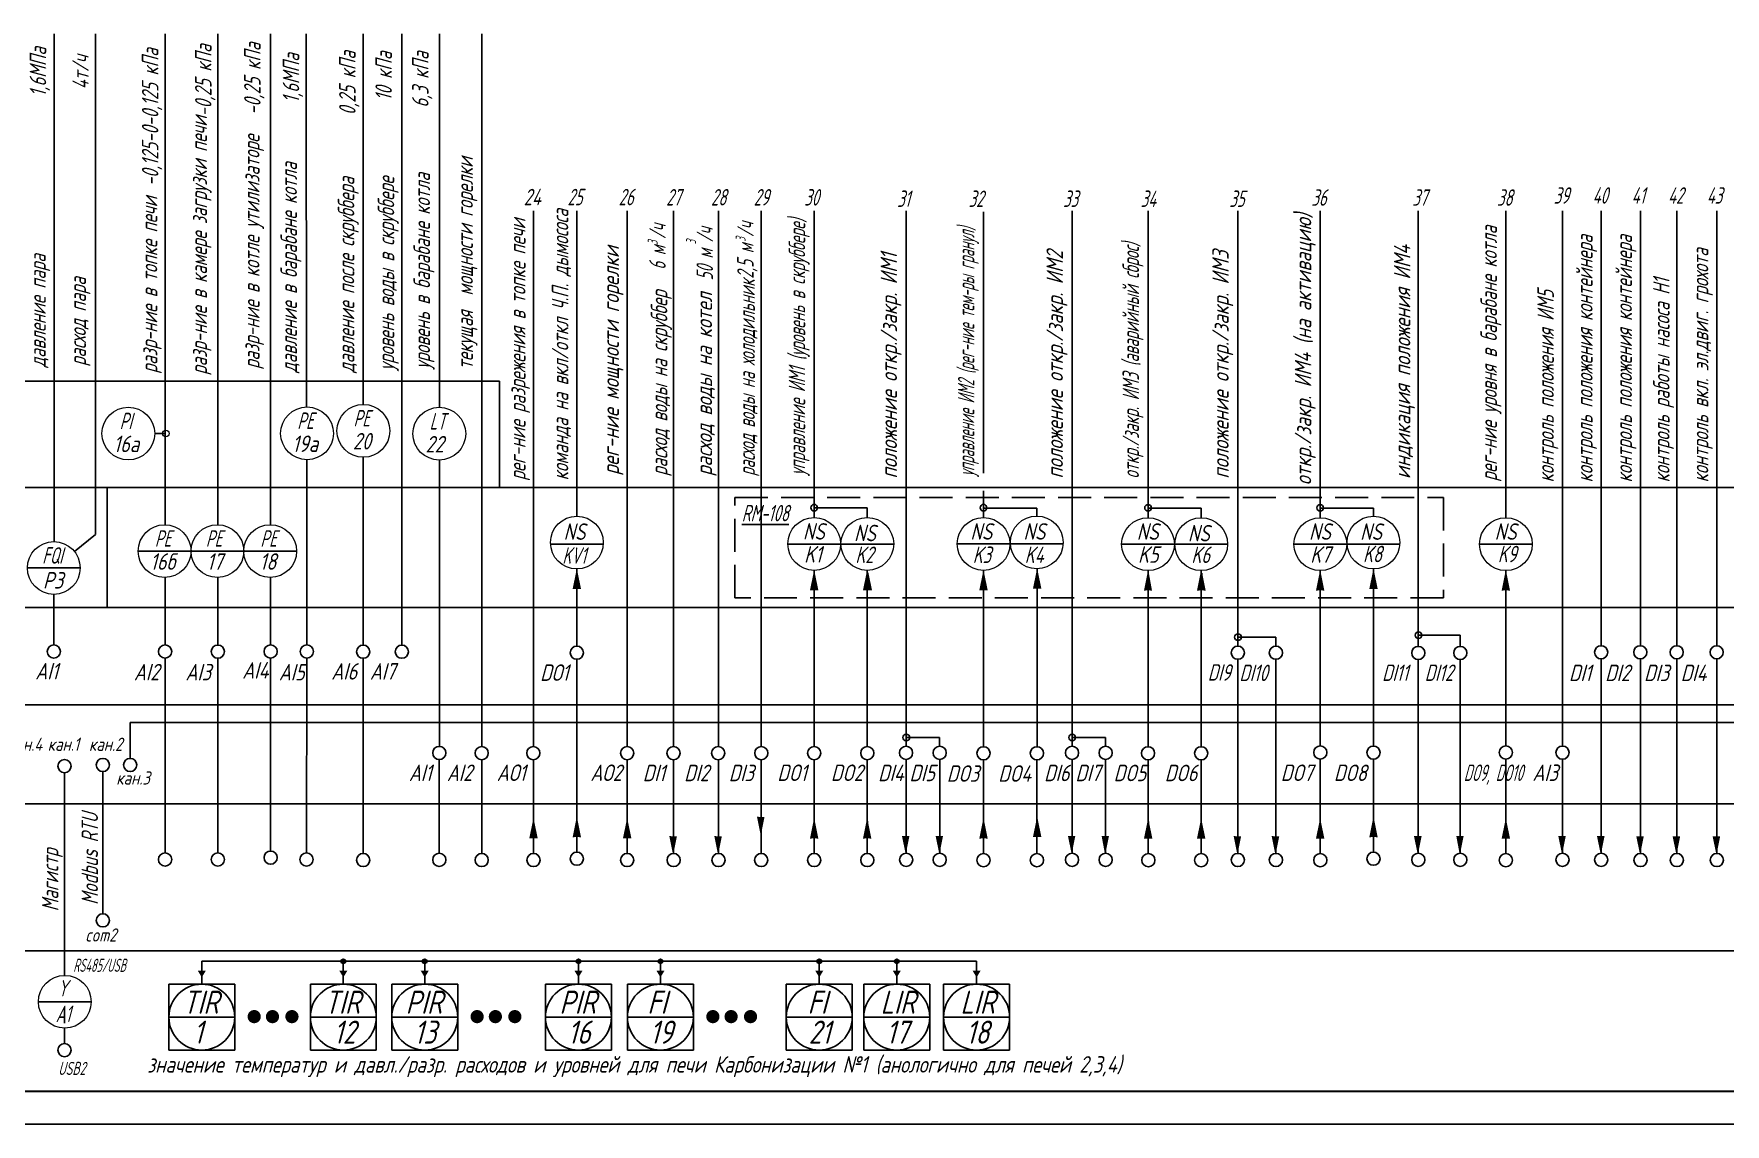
# Model space of a CAD drawing. Header units: millimetres. Extents: x 10 to 704, y -954 to -657.
# Drawn here: x 149.6 to 406, y -953.6 to -788.3 of the extents above; entities that cross this region are included whole.
import ezdxf

# ---------------------------------------------------------------- set-up
doc = ezdxf.new("R2010")
doc.units = ezdxf.units.MM
doc.linetypes.add('GOST2.303 4', pattern=[7, 5, -2, 0])
for name, color, linetype, lineweight in [('MAIN', 7, 'Continuous', 50), ('Основной', 7, 'Continuous', 50), ('Тонкая', 7, 'Continuous', 30), ('тонкие', 7, 'Continuous', 20)]:
    doc.layers.add(name, color=color, linetype=linetype, lineweight=lineweight)
doc.layers.add('АСУТП', color=7, linetype='Continuous')
doc.styles.add('GOST тип А', font='GOST_A.TTF', dxfattribs={"oblique": 15})
doc.styles.get("Standard").update_dxf_attribs({"font": 'GOST_A.TTF', "oblique": 15})
doc.styles.add('АСУТП', font='GOST_A.TTF', dxfattribs={"oblique": 15})

msp = doc.modelspace()

# ---------------------------------------------------------------- hatches: boundary and pattern name
at = {"layer": 'АСУТП'}
for points in [[(175.64, -930.36), (175.04, -931.36), (174.44, -930.36)], [(197.09, -930.36), (196.49, -931.36), (195.89, -930.36)], [(209.43, -930.36), (208.83, -931.36), (208.23, -930.36)], [(232.73, -930.36), (232.13, -931.36), (231.53, -930.36)], [(245.16, -930.36), (244.56, -931.36), (243.96, -930.36)], [(269.24, -930.36), (268.64, -931.36), (268.04, -930.36)], [(280.99, -930.36), (280.39, -931.36), (279.79, -930.36)], [(293.09, -930.36), (292.49, -931.36), (291.89, -930.36)]]:
    msp.add_hatch(color=0, dxfattribs=at).paths.add_polyline_path(points)

# ---------------------------------------------------------------- linework, layer by layer
at = {"lineweight": -3}
for p, q in [((158.93, -864.24), (158.93, -788.33)), ((246.56, -896.36), (246.56, -815.18)), ((253.36, -896.36), (253.36, -815.18)), ((259.84, -896.36), (259.84, -815.18)), ((293.54, -854.92), (293.54, -815.3)), ((155.73, -866.82), (158.93, -864.24)), ((246.56, -912.57), (246.56, -898.36)), ((253.36, -912.57), (253.36, -898.36)), ((259.84, -912.57), (259.84, -898.36))]:
    msp.add_line(p, q, dxfattribs=at)
for p, q in [((190.93, -844.89), (190.88, -788.33)), ((281.79, -896.32), (281.79, -815.18)), ((306.95, -896.32), (306.95, -815.18)), ((332.08, -881.14), (332.08, -815.18)), ((359.44, -881.18), (359.44, -815.18)), ((381.29, -815.18), (381.29, -896.29)), ((387.17, -815.18), (387.17, -881.08)), ((393.11, -815.18), (393.11, -881.08)), ((398.63, -815.18), (398.63, -881.08)), ((404.69, -815.18), (404.69, -881.08)), ((220.16, -840.98), (220.16, -857.12)), ((169.59, -848.92), (167.9, -848.92)), ((256.91, -862.73), (264.01, -862.73)), ((263.87, -865.68), (271.87, -865.68)), ((271.92, -865.68), (279.92, -865.68)), ((314.48, -865.71), (322.47, -865.71)), ((322.53, -865.71), (330.53, -865.71)), ((340.59, -865.71), (348.59, -865.71)), ((368.72, -865.71), (376.72, -865.71)), ((165.4, -866.74), (173.4, -866.74)), ((173.4, -866.74), (181.4, -866.74)), ((181.4, -866.74), (189.4, -866.74)), ((148.6, -869.3), (156.6, -869.3)), ((152.6, -873.3), (152.6, -879.04)), ((152.6, -880.97), (152.6, -879.04)), ((152.6, -879.04), (152.6, -879.04)), ((332.08, -879.78), (337.83, -879.78)), ((337.83, -879.78), (337.83, -881.14)), ((359.44, -879.49), (365.78, -879.49)), ((365.78, -879.49), (365.78, -881.18)), ((169.47, -882.97), (169.47, -912.48)), ((177.47, -882.98), (177.47, -912.48)), ((185.47, -882.96), (185.47, -912.21)), ((190.95, -882.95), (190.9, -912.48)), ((199.51, -882.99), (199.5, -912.57)), ((332.08, -883.14), (332.08, -912.56)), ((337.86, -883.14), (337.86, -912.56)), ((359.44, -883.18), (359.44, -912.53)), ((365.81, -883.18), (365.81, -912.53)), ((387.17, -883.08), (387.17, -912.53)), ((393.11, -883.08), (393.11, -912.57)), ((398.63, -883.08), (398.63, -912.53)), ((404.69, -883.08), (404.69, -912.57)), ((164.18, -898.16), (164.18, -892.74)), ((477.2, -892.74), (164.18, -892.74)), ((231.89, -895.87), (231.89, -912.37)), ((281.8, -895), (286.86, -895)), ((286.86, -895), (286.86, -896.32)), ((306.95, -895), (312.02, -895)), ((312.02, -895), (312.02, -896.32)), ((211.04, -898.34), (211.04, -912.55)), ((217.47, -898.36), (217.47, -912.57)), ((225.32, -898.36), (225.32, -912.57)), ((239.51, -898.36), (239.51, -912.57)), ((267.87, -898.36), (267.87, -912.57)), ((275.92, -898.36), (275.92, -912.57)), ((281.79, -898.32), (281.79, -912.53)), ((286.89, -898.32), (286.89, -912.53)), ((293.53, -898.39), (293.53, -912.6)), ((301.63, -898.39), (301.63, -912.6)), ((306.95, -898.32), (306.95, -912.53)), ((312.05, -898.32), (312.05, -912.53)), ((318.47, -898.39), (318.47, -912.6)), ((326.53, -898.39), (326.53, -912.6)), ((344.59, -898.28), (344.59, -912.6)), ((352.64, -898.29), (352.64, -912.37)), ((372.72, -898.28), (372.72, -912.6)), ((381.29, -898.29), (381.29, -912.53)), ((154.22, -900.33), (154.22, -931.05)), ((160.04, -900.16), (160.04, -921.72)), ((150.27, -935.05), (158.27, -935.05)), ((154.27, -935.05), (151.35, -935.05)), ((154.22, -935.98), (154.22, -938.31)), ((154.22, -939.05), (154.22, -941.38)), ((704.21, -953.61), (9.92, -953.61))]:
    msp.add_line(p, q)
at = {"linetype": 'GOST2.303 4'}
for p, q in [((255.84, -858.6), (363.26, -858.6)), ((255.84, -873.83), (255.84, -858.6)), ((363.26, -858.6), (363.26, -873.83)), ((363.26, -873.83), (255.84, -873.83))]:
    msp.add_line(p, q, dxfattribs=at)
at = {"color": 0, "linetype": 'Continuous'}
for p, q in [((293.54, -861.66), (293.54, -857.6)), ((227.89, -865.69), (235.88, -865.69)), ((289.61, -865.66), (297.61, -865.66)), ((297.61, -865.66), (305.59, -865.66)), ((348.65, -865.69), (356.64, -865.69)), ((231.88, -869.97), (231.38, -872.47)), ((232.38, -872.47), (231.88, -869.97)), ((231.89, -871.99), (231.89, -869.85)), ((267.86, -870.17), (267.36, -872.67)), ((268.36, -872.67), (267.86, -870.17)), ((267.87, -872.19), (267.87, -870.05)), ((275.91, -870.17), (275.41, -872.67)), ((276, -870.17), (275.5, -872.67)), ((276.41, -872.67), (275.91, -870.17)), ((275.93, -872.19), (275.93, -870.05)), ((276.5, -872.67), (276, -870.17)), ((276.01, -872.19), (276.01, -870.05)), ((293.53, -870.17), (293.03, -872.67)), ((294.03, -872.67), (293.53, -870.17)), ((293.54, -896.48), (293.54, -869.66)), ((293.55, -872.19), (293.55, -870.05)), ((301.67, -869.93), (301.17, -872.43)), ((302.17, -872.43), (301.67, -869.93)), ((301.68, -896.48), (301.68, -869.42)), ((301.69, -871.96), (301.69, -869.81)), ((318.47, -870.2), (317.97, -872.7)), ((318.97, -872.7), (318.47, -870.2)), ((318.48, -872.22), (318.48, -870.08)), ((326.52, -870.2), (326.02, -872.7)), ((326.6, -870.2), (326.1, -872.7)), ((327.02, -872.7), (326.52, -870.2)), ((326.53, -872.22), (326.53, -870.08)), ((327.1, -872.7), (326.6, -870.2)), ((326.62, -872.22), (326.62, -870.08)), ((344.58, -870.2), (344.08, -872.7)), ((345.08, -872.7), (344.58, -870.2)), ((344.59, -872.22), (344.59, -870.08)), ((352.64, -869.97), (352.14, -872.47)), ((353.14, -872.47), (352.64, -869.97)), ((352.65, -871.99), (352.65, -869.85)), ((372.71, -870.2), (372.21, -872.7)), ((373.21, -872.7), (372.71, -870.2)), ((372.73, -872.22), (372.73, -870.08)), ((231.88, -907.6), (231.38, -910.1)), ((232.38, -910.1), (231.88, -907.6)), ((231.89, -909.62), (231.89, -907.48)), ((259.34, -907.03), (259.84, -909.53)), ((301.67, -907.57), (301.17, -910.07)), ((302.17, -910.07), (301.67, -907.57)), ((301.69, -909.59), (301.69, -907.45)), ((352.64, -907.6), (352.14, -910.1)), ((353.14, -910.1), (352.64, -907.6)), ((352.65, -909.62), (352.65, -907.48)), ((225.33, -907.77), (224.83, -910.27)), ((225.83, -910.27), (225.33, -907.77)), ((225.34, -909.79), (225.34, -907.65)), ((239.52, -907.77), (239.02, -910.27)), ((240.02, -910.27), (239.52, -907.77)), ((239.53, -909.79), (239.53, -907.65)), ((246.06, -909.97), (246.56, -912.47)), ((252.87, -909.97), (253.37, -912.47)), ((267.86, -907.8), (267.36, -910.3)), ((268.36, -910.3), (267.86, -907.8)), ((267.87, -909.82), (267.87, -907.68)), ((275.91, -907.8), (275.41, -910.3)), ((276.41, -910.3), (275.91, -907.8)), ((275.93, -909.82), (275.93, -907.68)), ((281.3, -909.93), (281.8, -912.43)), ((286.4, -909.93), (286.9, -912.43)), ((293.53, -907.8), (293.03, -910.3)), ((294.03, -910.3), (293.53, -907.8)), ((293.55, -909.83), (293.55, -907.68)), ((306.45, -909.93), (306.95, -912.43)), ((311.55, -909.93), (312.05, -912.43)), ((318.51, -907.83), (318.01, -910.33)), ((319.01, -910.33), (318.51, -907.83)), ((318.52, -909.86), (318.52, -907.71)), ((326.52, -907.83), (326.02, -910.33)), ((327.02, -910.33), (326.52, -907.83)), ((326.53, -909.86), (326.53, -907.71)), ((331.58, -909.96), (332.08, -912.46)), ((337.36, -909.96), (337.86, -912.46)), ((344.58, -907.83), (344.08, -910.33)), ((345.08, -910.33), (344.58, -907.83)), ((344.59, -909.86), (344.59, -907.71)), ((358.94, -909.94), (359.44, -912.44)), ((365.31, -909.94), (365.81, -912.44)), ((372.71, -907.83), (372.21, -910.33)), ((373.21, -910.33), (372.71, -907.83)), ((372.73, -909.86), (372.73, -907.71)), ((380.79, -909.94), (381.29, -912.44)), ((386.67, -909.94), (387.17, -912.44)), ((392.62, -909.98), (393.12, -912.48)), ((398.14, -909.98), (398.64, -912.48)), ((404.2, -909.98), (404.7, -912.48))]:
    msp.add_line(p, q, dxfattribs=at)
for centre, radius in [((267.86, -860.16), 0.5), ((293.54, -860.16), 0.5), ((318.47, -860.19), 0.5), ((344.58, -860.19), 0.5), ((332.08, -882.14), 1), ((337.86, -882.14), 1), ((359.44, -882.18), 1), ((365.81, -882.18), 1), ((387.15, -882.08), 1), ((393.09, -882.08), 1), ((398.61, -882.08), 1), ((404.67, -882.08), 1), ((281.79, -897.32), 1), ((286.89, -897.32), 1), ((293.53, -897.39), 1), ((301.63, -897.39), 1), ((306.95, -897.32), 1), ((312.05, -897.32), 1), ((281.8, -913.53), 1), ((286.89, -913.53), 1), ((293.53, -913.6), 1), ((301.63, -913.6), 1), ((306.95, -913.53), 1), ((312.05, -913.53), 1), ((332.08, -913.56), 1), ((337.86, -913.56), 1), ((359.44, -913.53), 1), ((365.81, -913.53), 1), ((381.29, -913.53), 1), ((387.17, -913.53), 1), ((393.12, -913.57), 1), ((398.64, -913.57), 1), ((404.7, -913.57), 1)]:
    msp.add_circle(centre, radius, dxfattribs=at)
at = {"linetype": 'Continuous'}
for centre in [(332.11, -879.78), (359.47, -879.49), (281.83, -895), (306.98, -895)]:
    msp.add_circle(centre, 0.509, dxfattribs=at)
at = {"color": 7, "linetype": 'Continuous'}
for centre in [(152.6, -881.97), (169.47, -881.97), (177.47, -881.98), (185.47, -881.96), (190.95, -881.95), (199.5, -881.99), (205.35, -881.99), (231.89, -882.14), (211.04, -897.34), (217.47, -897.36), (225.29, -897.36), (239.51, -897.36), (246.54, -897.36), (253.32, -897.36), (259.85, -897.36), (267.87, -897.36), (275.92, -897.36), (318.47, -897.39), (326.53, -897.39), (344.59, -897.28), (352.64, -897.29), (372.72, -897.28), (381.31, -897.29), (154.22, -899.33), (160.04, -899.16), (164.18, -899.16), (169.47, -913.48), (177.47, -913.48), (185.47, -913.21), (190.9, -913.48), (199.5, -913.57), (211.04, -913.55), (217.47, -913.57), (217.47, -913.57), (225.32, -913.57), (231.89, -913.37), (239.51, -913.57), (246.56, -913.57), (253.37, -913.57), (259.84, -913.57), (267.87, -913.57), (275.92, -913.57), (318.52, -913.6), (326.53, -913.6), (344.59, -913.6), (352.64, -913.37), (372.72, -913.6), (160.04, -922.72), (154.22, -942.38)]:
    msp.add_circle(centre, 1, dxfattribs=at)
at = {"color": 0, "linetype": 'Continuous'}
for points in [[(232.38, -872.47), (231.88, -869.97), (231.38, -872.47)], [(268.36, -872.67), (267.86, -870.17), (267.36, -872.67)], [(276.41, -872.67), (275.91, -870.17), (275.41, -872.67)], [(276.5, -872.67), (276, -870.17), (275.5, -872.67)], [(294.03, -872.67), (293.53, -870.17), (293.03, -872.67)], [(302.17, -872.43), (301.67, -869.93), (301.17, -872.43)], [(318.97, -872.7), (318.47, -870.2), (317.97, -872.7)], [(327.02, -872.7), (326.52, -870.2), (326.02, -872.7)], [(327.1, -872.7), (326.6, -870.2), (326.1, -872.7)], [(345.08, -872.7), (344.58, -870.2), (344.08, -872.7)], [(353.14, -872.47), (352.64, -869.97), (352.14, -872.47)], [(373.21, -872.7), (372.71, -870.2), (372.21, -872.7)], [(232.38, -910.1), (231.88, -907.6), (231.38, -910.1)], [(259.34, -907.03), (259.84, -909.53), (260.34, -907.03)], [(302.17, -910.07), (301.67, -907.57), (301.17, -910.07)], [(353.14, -910.1), (352.64, -907.6), (352.14, -910.1)], [(225.83, -910.27), (225.33, -907.77), (224.83, -910.27)], [(240.02, -910.27), (239.52, -907.77), (239.02, -910.27)], [(246.06, -909.97), (246.56, -912.47), (247.06, -909.97)], [(252.87, -909.97), (253.37, -912.47), (253.87, -909.97)], [(268.36, -910.3), (267.86, -907.8), (267.36, -910.3)], [(276.41, -910.3), (275.91, -907.8), (275.41, -910.3)], [(281.3, -909.93), (281.8, -912.43), (282.3, -909.93)], [(286.4, -909.93), (286.9, -912.43), (287.4, -909.93)], [(294.03, -910.3), (293.53, -907.8), (293.03, -910.3)], [(306.45, -909.93), (306.95, -912.43), (307.45, -909.93)], [(311.55, -909.93), (312.05, -912.43), (312.55, -909.93)], [(319.01, -910.33), (318.51, -907.83), (318.01, -910.33)], [(327.02, -910.33), (326.52, -907.83), (326.02, -910.33)], [(331.58, -909.96), (332.08, -912.46), (332.58, -909.96)], [(337.36, -909.96), (337.86, -912.46), (338.36, -909.96)], [(345.08, -910.33), (344.58, -907.83), (344.08, -910.33)], [(358.94, -909.94), (359.44, -912.44), (359.94, -909.94)], [(365.31, -909.94), (365.81, -912.44), (366.31, -909.94)], [(373.21, -910.33), (372.71, -907.83), (372.21, -910.33)], [(380.79, -909.94), (381.29, -912.44), (381.79, -909.94)], [(386.67, -909.94), (387.17, -912.44), (387.67, -909.94)], [(392.62, -909.98), (393.12, -912.48), (393.62, -909.98)], [(398.14, -909.98), (398.64, -912.48), (399.14, -909.98)], [(404.2, -909.98), (404.7, -912.48), (405.2, -909.98)]]:
    msp.add_solid(points, dxfattribs=at)
at = {"layer": 'MAIN', "color": 7, "linetype": 'Continuous', "lineweight": -3}
for p, q in [((152.64, -788.33), (152.64, -865.3)), ((169.47, -788.33), (169.47, -862.74)), ((177.47, -788.33), (177.47, -862.74)), ((185.47, -788.33), (185.47, -862.74)), ((199.5, -788.33), (199.51, -844.51)), ((205.35, -788.33), (205.35, -878.59)), ((211.08, -788.33), (211.08, -844.94)), ((217.47, -788.33), (217.47, -878.59)), ((225.32, -815.18), (225.32, -896.37)), ((239.51, -815.18), (239.51, -896.36)), ((267.87, -815.18), (267.87, -861.66)), ((318.47, -815.18), (318.47, -861.69)), ((344.59, -815.18), (344.59, -861.69)), ((372.72, -815.18), (372.72, -861.69)), ((29.92, -840.98), (220.16, -840.98)), ((190.95, -852.89), (190.95, -880.95)), ((199.51, -852.51), (199.51, -880.99)), ((211.08, -853.01), (211.08, -896.34)), ((29.92, -857.12), (510.34, -857.12)), ((160.71, -857.12), (160.71, -875.28)), ((169.47, -870.74), (169.47, -880.97)), ((177.47, -870.74), (177.47, -880.98)), ((185.47, -870.74), (185.47, -880.96)), ((231.89, -869.45), (231.89, -881.14)), ((267.87, -869.66), (267.87, -896.36)), ((275.92, -869.66), (275.92, -896.36)), ((318.47, -869.69), (318.47, -896.39)), ((326.53, -869.69), (326.53, -896.39)), ((344.59, -869.69), (344.59, -896.28)), ((352.64, -869.45), (352.64, -896.29)), ((372.72, -869.69), (372.72, -896.28)), ((39.4, -875.28), (510.34, -875.28)), ((205.35, -878.23), (205.35, -880.99)), ((217.47, -878.23), (217.47, -896.36)), ((231.89, -883.14), (231.89, -896.29)), ((136.67, -890.02), (510.34, -890.02)), ((39.41, -905.03), (510.35, -905.03)), ((41.02, -927.36), (510.34, -927.36))]:
    msp.add_line(p, q, dxfattribs=at)
at = {"layer": 'MAIN', "color": 7, "linetype": 'Continuous', "lineweight": 30}
msp.add_line((17.91, -948.63), (698.98, -948.63), dxfattribs=at)
at = {"layer": 'АСУТП'}
for p, q in [((175.04, -928.92), (175.04, -932.39)), ((175.04, -928.92), (192.07, -928.92)), ((190.66, -928.92), (292.49, -928.92)), ((196.49, -928.92), (196.49, -932.39)), ((208.83, -928.92), (208.83, -932.39)), ((232.13, -928.92), (232.13, -932.39)), ((244.56, -928.92), (244.56, -932.39)), ((268.64, -928.92), (268.64, -932.39)), ((280.39, -928.92), (280.39, -932.39)), ((292.49, -928.92), (292.49, -932.39))]:
    msp.add_line(p, q, dxfattribs=at)
at = {"layer": 'АСУТП', "color": 0}
for p, q in [((170.04, -932.39), (170.04, -942.39)), ((180.04, -932.39), (170.04, -932.39)), ((180.04, -942.39), (180.04, -932.39)), ((191.49, -932.39), (191.49, -942.39)), ((201.49, -932.39), (191.49, -932.39)), ((201.49, -942.39), (201.49, -932.39)), ((203.83, -932.39), (203.83, -942.39)), ((213.83, -932.39), (203.83, -932.39)), ((213.83, -942.39), (213.83, -932.39)), ((227.13, -932.39), (227.13, -942.39)), ((237.13, -932.39), (227.13, -932.39)), ((237.13, -942.39), (237.13, -932.39)), ((239.56, -932.39), (239.56, -942.39)), ((249.56, -932.39), (239.56, -932.39)), ((249.56, -942.39), (249.56, -932.39)), ((263.64, -932.39), (263.64, -942.39)), ((273.64, -932.39), (263.64, -932.39)), ((273.64, -942.39), (273.64, -932.39)), ((275.39, -932.39), (275.39, -942.39)), ((285.39, -932.39), (275.39, -932.39)), ((285.39, -942.39), (285.39, -932.39)), ((287.49, -932.39), (287.49, -942.39)), ((297.49, -932.39), (287.49, -932.39)), ((297.49, -942.39), (297.49, -932.39)), ((180.04, -937.39), (170.04, -937.39)), ((201.49, -937.39), (191.49, -937.39)), ((213.83, -937.39), (203.83, -937.39)), ((237.13, -937.39), (227.13, -937.39)), ((249.56, -937.39), (239.56, -937.39)), ((273.64, -937.39), (263.64, -937.39)), ((285.39, -937.39), (275.39, -937.39)), ((297.49, -937.39), (287.49, -937.39)), ((170.04, -942.39), (180.04, -942.39)), ((191.49, -942.39), (201.49, -942.39)), ((203.83, -942.39), (213.83, -942.39)), ((227.13, -942.39), (237.13, -942.39)), ((239.56, -942.39), (249.56, -942.39)), ((263.64, -942.39), (273.64, -942.39)), ((275.39, -942.39), (285.39, -942.39)), ((287.49, -942.39), (297.49, -942.39))]:
    msp.add_line(p, q, dxfattribs=at)
at = {"layer": 'АСУТП', "lineweight": 30}
for centre in [(196.49, -928.92), (208.83, -928.92), (232.13, -928.92), (244.56, -928.92), (268.64, -928.92), (280.39, -928.92)]:
    msp.add_circle(centre, 0.3, dxfattribs=at)
at = {"layer": 'АСУТП', "color": 0}
for centre in [(175.04, -937.39), (196.49, -937.39), (208.83, -937.39), (232.13, -937.39), (244.56, -937.39), (268.64, -937.39), (280.39, -937.39), (292.49, -937.39)]:
    msp.add_circle(centre, 5, dxfattribs=at)
at = {"layer": 'Основной', "color": 0, "lineweight": -3}
for p, q in [((231.89, -861.45), (231.89, -815.18)), ((275.92, -860.2), (267.89, -860.2)), ((275.92, -861.66), (275.92, -860.2)), ((301.6, -860.21), (293.56, -860.21)), ((301.6, -861.42), (301.6, -860.21)), ((326.53, -860.24), (318.5, -860.24)), ((326.53, -861.69), (326.53, -860.24)), ((352.64, -860.24), (344.61, -860.24)), ((352.64, -861.45), (352.64, -860.24))]:
    msp.add_line(p, q, dxfattribs=at)
at = {"layer": 'Тонкая', "color": 7, "lineweight": -3, "const_width": 1}
for points in [[(182.48, -937.31, 1), (183.48, -937.31, 1)], [(185.25, -937.31, 1), (186.25, -937.31, 1)], [(188.2, -937.31, 1), (189.2, -937.31, 1)], [(216.27, -937.31, 1), (217.27, -937.31, 1)], [(219.04, -937.31, 1), (220.04, -937.31, 1)], [(221.99, -937.31, 1), (222.99, -937.31, 1)], [(252.01, -937.31, 1), (253.01, -937.31, 1)], [(254.77, -937.31, 1), (255.77, -937.31, 1)], [(257.72, -937.31, 1), (258.72, -937.31, 1)]]:
    msp.add_lwpolyline(points, format="xyb", close=True, dxfattribs=at)
at = {"layer": 'тонкие', "color": 7, "linetype": 'Continuous'}
for centre, radius in [((163.9, -848.92), 4), ((190.99, -848.89), 4), ((199.53, -848.51), 4), ((211.04, -848.94), 4), ((169.59, -848.92), 0.5), ((231.89, -865.45), 4), ((301.6, -865.42), 4), ((352.64, -865.45), 4), ((169.4, -866.74), 4), ((177.4, -866.74), 4), ((185.4, -866.74), 4), ((267.87, -865.66), 4), ((275.92, -865.66), 4), ((293.54, -865.66), 4), ((318.47, -865.69), 4), ((326.53, -865.69), 4), ((344.59, -865.69), 4), ((372.72, -865.69), 4), ((152.6, -869.3), 4), ((154.27, -935.05), 4)]:
    msp.add_circle(centre, radius, dxfattribs=at)

# ---------------------------------------------------------------- texts
at = {"color": 7, "linetype": 'Continuous', "oblique": 15}
for s, width, p in [('текущая  мощности горелки', 0.9, (216.14, -839.2)), ('рег-ние уровня в барабане котла', 0.9, (371.36, -856.14)), ('откр./закр. ИМ3 (аварийный сброс)', 0.8, (317.11, -855.74)), ('контроль положения контейнера', 0.9, (385.87, -856.33)), ('контроль положения контейнера', 0.9, (391.84, -856.33)), ('контроль вкл. эл.двиг. грохота', 0.9, (403.42, -856.33)), ('контроль работы насоса Н1', 0.9, (397.53, -856.33)), ('контроль положения ИМ5', 0.9, (379.99, -856.33))]:
    msp.add_text(s, height=2.5, rotation=90, dxfattribs=dict(at, width=width)).set_placement(p)
for s, p in [('откр./закр. ИМ4 (на активацию)', (343.22, -856.75)), ('рег-ние мощности горелки', (238.28, -855.21)), ('индикация положения ИМ4', (358.24, -855.81)), ('положение откр./закр. ИМ1', (280.43, -855.74)), ('положение откр./закр. ИМ2', (305.58, -855.74)), ('положение откр./закр. ИМ3', (330.71, -855.77))]:
    msp.add_text(s, height=2.5, rotation=90, dxfattribs=at).set_placement(p)
at = {"color": 0, "linetype": 'Continuous', "style": 'GOST тип А', "oblique": 15}
for p in [(229.87, -865.04), (273.9, -865.25), (291.54, -865.01), (299.58, -865.01), (324.51, -865.28), (350.62, -865.04)]:
    msp.add_text('NS', height=2.5, dxfattribs=at).set_placement(p)
for s, width, p in [('KV1', 0.8, (229.69, -868.66)), ('K2', 0.9, (274.11, -868.55)), ('K3', 0.9, (291.9, -868.55)), ('K4', 0.9, (299.78, -868.55)), ('K6', 0.9, (325.05, -868.55)), ('K8', 0.9, (351.06, -868.43)), ('K9', 0.9, (371.5, -868.43))]:
    msp.add_text(s, height=2.5, dxfattribs=dict(at, width=width)).set_placement(p)
at = {"color": 0, "linetype": 'Continuous', "oblique": 15}
for s, p in [('DО1', (226.32, -886.41)), ('DI1', (382.27, -886.45)), ('DI2', (387.76, -886.45)), ('DI3', (393.66, -886.45)), ('DI4', (399.22, -886.45)), ('DI1', (241.88, -901.62)), ('DI2', (248.15, -901.62)), ('DI3', (254.92, -901.62)), ('DI4', (277.55, -901.62)), ('DI5', (282.31, -901.62)), ('DI6', (302.71, -901.62)), ('DI7', (307.46, -901.62))]:
    msp.add_text(s, height=2.5, dxfattribs=at).set_placement(p)
at = {"color": 0, "linetype": 'Continuous', "oblique": 15, "width": 0.9}
for s, p in [('DI9', (327.52, -886.38)), ('DI10', (332.32, -886.45)), ('DI11', (353.95, -886.43)), ('DI12', (360.41, -886.43))]:
    msp.add_text(s, height=2.5, dxfattribs=at).set_placement(p)
at = {"layer": 'АСУТП', "color": 0, "linetype": 'Continuous', "style": 'АСУТП', "oblique": 15}
for s, height, p in [('TIR', 3.5, (172.14, -936.87)), ('TIR', 3.5, (193.6, -936.87)), ('PIR', 3.5, (205.94, -936.87)), ('PIR', 3.5, (229.25, -936.87)), ('FI', 3.5, (242.57, -936.87)), ('FI', 3.5, (266.86, -936.87)), ('LIR', 3.5, (277.92, -936.87)), ('LIR', 3.5, (290.02, -936.87)), ('1', 3.5, (173.77, -941.41)), ('12', 3.5, (195, -941.41)), ('13', 3.5, (207.2, -941.41)), ('16', 3.5, (230.51, -941.41)), ('19', 3.5, (242.94, -941.41)), ('21', 3.5, (267.02, -941.41)), ('17', 3.5, (278.77, -941.41)), ('18', 3.5, (290.86, -941.41)), ('значение температур и давл./разр. расходов и уровней для печи Карбонизации №1 (анологично для печей 2,3,4)', 2.5, (166.76, -945.8))]:
    msp.add_text(s, height=height, dxfattribs=at).set_placement(p)
at = {"layer": 'тонкие', "color": 7, "linetype": 'Continuous', "oblique": 15}
for s, height, width, p in [('-0,25 кПа', 2.5, 0.9, (183.95, -800.61)), ('1,6МПа', 2.5, 0.9, (151.45, -797.85)), ('4т/ч', 2.5, 0.9, (157.9, -796.75)), ('-0,125-0-0,125 кПа', 2.5, 0.9, (168.46, -811.41)), ('-0,25 кПа', 2.5, 0.9, (176.51, -800.88)), ('1,6МПа', 2.5, 0.9, (189.81, -798.8)), ('0,25 кПа', 2.5, 0.9, (198.35, -800.65)), ('10 кПа', 2.5, 0.9, (203.85, -798.47)), ('6,3 кПа', 2.5, 0.9, (209.41, -799.52)), ('разр-ние в камере загрузки печи', 2.5, 0.9, (175.83, -840.01)), ('разр-ние в котле утилизаторе', 2.5, 0.9, (183.79, -839.13)), ('давление в барабане котла', 2.5, 0.9, (189.47, -839.71)), ('давление после скруббера', 2.5, 0.9, (198.16, -839.71)), ('уровень воды в скруббере', 2.5, 0.9, (204.21, -839.38)), ('уровень в барабане котла', 2.5, 0.9, (209.64, -839.16)), ('разр-ние в топке печи', 2.5, 0.9, (168.3, -839.78)), ('команда на вкл/откл Ч.П. дымососа', 2.5, 0.9, (230.61, -856.02)), ('рег-ние разрежения в топке печи', 2.5, 0.9, (224.11, -856.02)), ('6 м /ч', 2.5, 0.8, (245.36, -824.09)), ('50 м /ч', 2.5, 0.8, (252.53, -825.71)), ('2,5 м /ч', 2.5, 0.8, (258.69, -825.44)), ('управление ИМ1 (уровень в cкруббере)', 2.5, 0.8, (266.5, -855.28)), ('управление ИМ2 (рег-ние тем-ры гранул)', 2.5, 0.7, (292.15, -855.41)), ('3', 1.5, 0.8, (244.13, -820.33)), ('3', 1.5, 0.8, (249.96, -820.25)), ('3', 1.5, 0.8, (257.46, -819.83)), ('давление пара ', 2.5, 0.9, (151.39, -838.9)), ('расход пара ', 2.5, 0.9, (157.48, -838.67)), ('расход воды на холодильник ', 2.5, 0.8, (258.88, -855.34)), ('расход воды на скруббер', 2.5, 0.9, (245.61, -855.34)), ('Modbus RTU ', 2.5, 0.9, (159.31, -920.37)), ('Магиcтр', 2.5, 0.9, (153.3, -921.36))]:
    msp.add_text(s, height=height, rotation=90, dxfattribs=dict(at, width=width)).set_placement(p)
for s, height, width, p in [('24', 2.5, 0.9, (223.83, -814.32)), ('25', 2.5, 0.8, (230.47, -814.32)), ('26', 2.5, 0.8, (238.22, -814.32)), ('27', 2.5, 0.8, (245.43, -814.35)), ('28', 2.5, 0.8, (252.22, -814.35)), ('29', 2.5, 0.8, (258.7, -814.35)), ('30', 2.5, 0.8, (266.35, -814.36)), ('31', 2.5, 0.8, (280.44, -814.58)), ('32', 2.5, 0.8, (291.27, -814.58)), ('33', 2.5, 0.8, (305.59, -814.58)), ('34', 2.5, 0.8, (317.34, -814.58)), ('35', 2.5, 0.8, (330.79, -814.58)), ('36', 2.5, 0.8, (343.23, -814.39)), ('37', 2.5, 0.8, (358.52, -814.39)), ('38', 2.5, 0.8, (371.36, -814.39)), ('39', 2.5, 0.8, (379.97, -814.08)), ('40', 2.5, 0.8, (385.85, -814.08)), ('41', 2.5, 0.8, (391.77, -814.08)), ('42', 2.5, 0.8, (397.29, -814.08)), ('43', 2.5, 0.8, (403.16, -814.08)), ('РI', 2.5, 0.8, (162.58, -848.26)), ('РE', 2.5, 0.8, (189.5, -848.23)), ('РE', 2.5, 0.8, (198.03, -847.85)), ('LT', 2.5, 0.8, (209.57, -848.31)), ('RM-108', 2.5, 0.8, (256.89, -862.23)), ('РE', 2.5, 0.8, (167.91, -866.08)), ('РE', 2.5, 0.8, (175.64, -866.08)), ('РE', 2.5, 0.8, (183.91, -866.08)), ('FQI', 2.5, 0.8, (150.84, -868.65)), (' DO9, DO10', 2.5, 0.7, (365.44, -901.59)), ('RS485/USB', 2, 0.7, (155.54, -930.53)), ('Y', 2.5, 0.8, (153.21, -934.26)), ('A1', 2.5, 0.8, (152.9, -938.13)), ('USB2', 2, 0.8, (153.27, -946.16))]:
    msp.add_text(s, height=height, dxfattribs=dict(at, width=width)).set_placement(p)
msp.add_text('расход воды на котел ', height=2.5, rotation=90, dxfattribs=at).set_placement((252.4, -855.34))
for s, height, p in [('16а', 2.5, (161.64, -851.74)), ('19а', 2.5, (188.74, -851.71)), ('20', 2.5, (197.93, -851.33)), ('22', 2.5, (208.95, -851.79)), ('NS', 2.5, (266.15, -865)), ('NS', 2.5, (316.76, -865.03)), ('NS', 2.5, (342.87, -865.03)), ('NS', 2.5, (371.01, -865.03)), ('K1', 2.5, (266.34, -868.48)), ('K5', 2.5, (316.95, -868.51)), ('K7', 2.5, (343.06, -868.51)), ('16б', 2.5, (167.21, -869.57)), ('17', 2.5, (175.79, -869.57)), ('18', 2.5, (183.8, -869.57)), ('Р3', 2.5, (150.95, -872.42)), (' AI1', 2.5, (148.51, -886.19)), (' AI2', 2.5, (163.46, -886.33)), (' AI3', 2.5, (171.27, -886.34)), (' AI4', 2.5, (179.88, -886.07)), (' AI5', 2.5, (185.42, -886.35)), (' AI6', 2.5, (193.38, -886.22)), (' AI7', 2.5, (199.23, -886.22)), ('кан.4', 2, (145.67, -897.02)), ('кан.1', 2, (151.67, -897.02)), ('кан.2', 2, (157.93, -897.02)), (' AI1', 2.5, (205.14, -901.59)), (' AI2', 2.5, (210.9, -901.59)), (' AО1', 2.5, (218.46, -901.59)), (' AО2', 2.5, (232.65, -901.59)), (' DO1', 2.5, (260.99, -901.59)), (' DO2', 2.5, (269.11, -901.59)), ('DO3', 2.5, (287.97, -901.71)), ('DO4', 2.5, (295.76, -901.71)), (' DO5', 2.5, (311.98, -901.62)), (' DO6', 2.5, (319.73, -901.62)), (' DO7', 2.5, (337.31, -901.59)), (' DO8', 2.5, (345.36, -901.6)), (' AI3', 2.5, (375.45, -901.59)), ('кан.3', 2, (162.07, -902.13)), ('com2', 2, (157.35, -925.93))]:
    msp.add_text(s, height=height, dxfattribs=at).set_placement(p)

doc.saveas('drawing.dxf')
